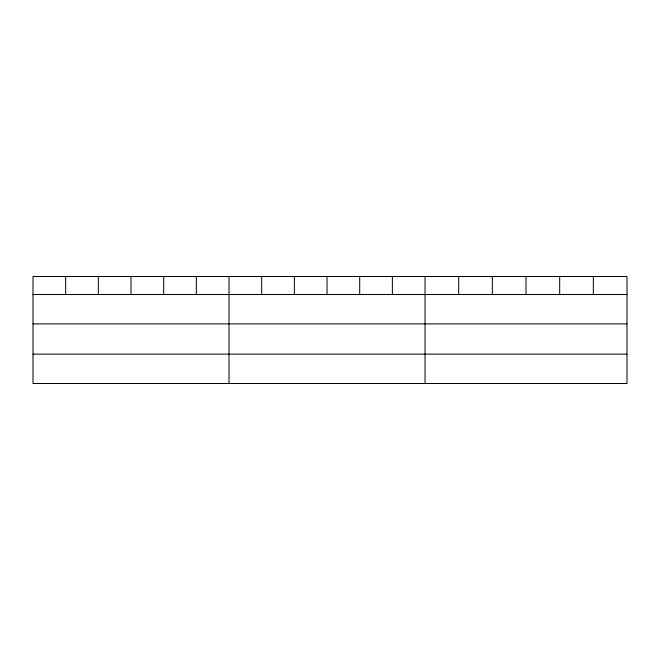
<?xml version="1.0" encoding="UTF-8"?>
<svg xmlns="http://www.w3.org/2000/svg" width="660" height="660" viewBox="0 0 660 660"><rect width="100%" height="100%" fill="white"/><g stroke="black" fill="none" stroke-linecap="round" stroke-linejoin="round"><path stroke-width="0.99" d="M627 323.878L627 276.499L33 276.499L33 383.501L627 383.501L627 323.878L33 323.878M33 294.517L627 294.517M33 354.139L627 354.139M593.34 276.499L593.34 294.517M559.68 276.499L559.68 294.517M526.02 276.499L526.02 294.517M492.36 276.499L492.36 294.517M458.7 276.499L458.7 294.517M425.04 276.499L425.04 383.501M392.37 276.499L392.37 294.517M359.7 276.499L359.7 294.517M327.03 276.499L327.03 294.517M294.36 276.499L294.36 294.517M261.69 276.499L261.69 294.517M229.02 276.499L229.02 383.501M196.35 276.499L196.35 294.517M163.68 276.499L163.68 294.517M131.01 276.499L131.01 294.517M98.34 276.499L98.34 294.517M65.67 276.499L65.67 294.517"/></g></svg>
